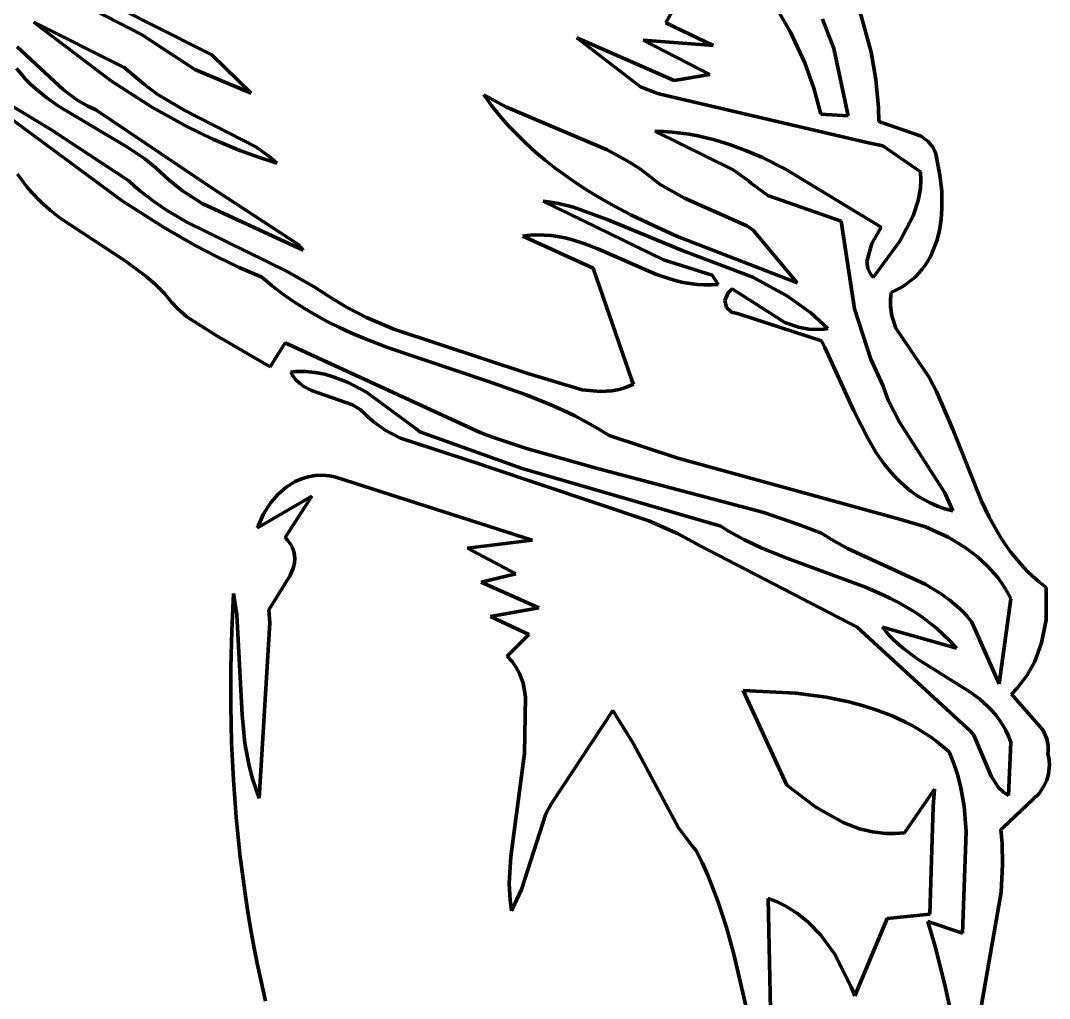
# Model space of a CAD drawing. Header units: millimetres. Extents: x 0 to 7.9, y 0 to 11.
# Drawn here: x 4.8 to 5.993, y 7.564 to 8.698 of the extents above; entities that cross this region are included whole.
import ezdxf

# ---------------------------------------------------------------- set-up
doc = ezdxf.new("R2010")
doc.units = ezdxf.units.MM
doc.layers.add('color#020202ff', color=7, linetype='CONTINUOUS', lineweight=100)
doc.layers.add('color#fefefeff', color=7, linetype='CONTINUOUS', lineweight=100)

msp = doc.modelspace()

# ---------------------------------------------------------------- linework, layer by layer
at = {"layer": 'color#020202ff'}
for p, q in [((4.9402, 8.6816), (4.8592, 8.7238)), ((5.5483, 8.695), (5.5641, 8.7239)), ((4.9128, 8.7127), (5.0111, 8.6635)), ((5.6731, 8.7181), (5.6929, 8.6843)), ((5.743, 8.6653), (5.7301, 8.6994)), ((5.7737, 8.7076), (5.7863, 8.6609)), ((4.8156, 8.696), (4.9201, 8.6431)), ((4.8243, 8.6889), (4.8156, 8.696)), ((4.9055, 8.6274), (4.8243, 8.6889)), ((5.6031, 8.6687), (5.5483, 8.695)), ((5.0022, 8.6411), (4.9402, 8.6816)), ((5.5188, 8.6208), (5.4451, 8.6776)), ((5.4451, 8.6776), (5.558, 8.6283)), ((5.5992, 8.6353), (5.5218, 8.6751)), ((5.5218, 8.6751), (5.6031, 8.6687)), ((5.6929, 8.6843), (5.7093, 8.6488)), ((4.7962, 8.6671), (4.85, 8.6175)), ((5.0111, 8.6635), (5.0219, 8.658)), ((5.7598, 8.5874), (5.743, 8.6653)), ((5.7863, 8.6609), (5.7919, 8.6292)), ((5.0219, 8.658), (5.0673, 8.6134)), ((5.7093, 8.6488), (5.7199, 8.6194)), ((4.8006, 8.6358), (4.7954, 8.6422)), ((4.9201, 8.6431), (4.9438, 8.6235)), ((5.0673, 8.6134), (5.0022, 8.6411)), ((4.806, 8.6298), (4.8006, 8.6358)), ((4.8118, 8.624), (4.806, 8.6298)), ((4.9532, 8.5968), (4.9055, 8.6274)), ((5.558, 8.6283), (5.5992, 8.6353)), ((5.7919, 8.6292), (5.7948, 8.5969)), ((4.9178, 8.4886), (4.7347, 8.6239)), ((4.7578, 8.6182), (4.8352, 8.5713)), ((4.8178, 8.6185), (4.8118, 8.624)), ((4.8305, 8.6081), (4.8178, 8.6185)), ((4.85, 8.6175), (4.8654, 8.6057)), ((4.9438, 8.6235), (4.9586, 8.6122)), ((5.5378, 8.6135), (5.5188, 8.6208)), ((5.5418, 8.6125), (5.5378, 8.6135)), ((5.7199, 8.6194), (5.728, 8.5892)), ((4.844, 8.5986), (4.8305, 8.6081)), ((4.8654, 8.6057), (4.878, 8.5983)), ((4.9586, 8.6122), (4.9904, 8.5934)), ((5.3373, 8.6114), (5.3635, 8.5971)), ((5.3463, 8.5992), (5.3373, 8.6114)), ((5.7797, 8.5566), (5.5418, 8.6125)), ((4.9235, 8.5512), (4.844, 8.5986)), ((4.878, 8.5983), (4.8872, 8.5943)), ((4.8872, 8.5943), (5.0199, 8.505)), ((4.9927, 8.5748), (4.9532, 8.5968)), ((4.9904, 8.5934), (5.0728, 8.5511)), ((5.3557, 8.5874), (5.3463, 8.5992)), ((5.3635, 8.5971), (5.4802, 8.5476)), ((5.728, 8.5892), (5.7598, 8.5874)), ((5.7948, 8.5969), (5.7952, 8.5807)), ((5.3656, 8.5762), (5.3557, 8.5874)), ((5.7952, 8.5807), (5.8443, 8.5636)), ((4.8352, 8.5713), (4.9256, 8.5117)), ((5.0232, 8.56), (4.9927, 8.5748)), ((5.3758, 8.5654), (5.3656, 8.5762)), ((5.3864, 8.5551), (5.3758, 8.5654)), ((5.6263, 8.5247), (5.5354, 8.5693)), ((5.5354, 8.5693), (5.5456, 8.569)), ((5.5456, 8.569), (5.5556, 8.5684)), ((5.5556, 8.5684), (5.5656, 8.5673)), ((5.5656, 8.5673), (5.5755, 8.5659)), ((5.5755, 8.5659), (5.5852, 8.5641)), ((5.0545, 8.547), (5.0232, 8.56)), ((5.3973, 8.5452), (5.3864, 8.5551)), ((5.5852, 8.5641), (5.5949, 8.5619)), ((5.5949, 8.5619), (5.6045, 8.5594)), ((5.6045, 8.5594), (5.6234, 8.5536)), ((5.6234, 8.5536), (5.6419, 8.5467)), ((5.7998, 8.5525), (5.7797, 8.5566)), ((5.8443, 8.5636), (5.8526, 8.5573)), ((5.8526, 8.5573), (5.8576, 8.5511)), ((4.9441, 8.5372), (4.9235, 8.5512)), ((5.0758, 8.5393), (5.0545, 8.547)), ((5.0728, 8.5511), (5.0879, 8.5404)), ((5.4085, 8.5357), (5.3973, 8.5452)), ((5.4802, 8.5476), (5.5063, 8.5334)), ((5.6419, 8.5467), (5.6602, 8.5388)), ((5.8437, 8.5223), (5.7998, 8.5525)), ((5.8576, 8.5511), (5.8602, 8.5461)), ((5.8602, 8.5461), (5.8612, 8.5433)), ((5.8612, 8.5433), (5.8661, 8.5186)), ((4.957, 8.527), (4.9441, 8.5372)), ((5.0974, 8.5325), (5.0758, 8.5393)), ((5.0879, 8.5404), (5.0974, 8.5325)), ((5.4201, 8.5266), (5.4085, 8.5357)), ((5.5063, 8.5334), (5.5188, 8.5252)), ((5.6602, 8.5388), (5.687, 8.5255)), ((4.7964, 8.5194), (4.8032, 8.5105)), ((4.9719, 8.5129), (4.957, 8.527)), ((5.4319, 8.5179), (5.4201, 8.5266)), ((5.444, 8.5096), (5.4319, 8.5179)), ((5.5188, 8.5252), (5.5308, 8.5161)), ((5.6442, 8.5118), (5.6263, 8.5247)), ((5.687, 8.5255), (5.7981, 8.4582)), ((5.844, 8.5125), (5.8437, 8.5223)), ((5.8661, 8.5186), (5.8681, 8.4993)), ((4.8032, 8.5105), (4.8078, 8.5044)), ((4.9256, 8.5117), (4.9325, 8.5054)), ((4.9879, 8.5003), (4.9719, 8.5129)), ((5.4563, 8.5015), (5.444, 8.5096)), ((5.5308, 8.5161), (5.5418, 8.5075)), ((5.5418, 8.5075), (5.57, 8.4918)), ((5.6475, 8.5088), (5.6442, 8.5118)), ((5.6665, 8.4947), (5.6475, 8.5088)), ((5.8434, 8.5029), (5.844, 8.5125)), ((4.8078, 8.5044), (4.8127, 8.4986)), ((4.8127, 8.4986), (4.8231, 8.4877)), ((4.9325, 8.5054), (4.9396, 8.4994)), ((4.9396, 8.4994), (4.9542, 8.4882)), ((5.0105, 8.4855), (4.9879, 8.5003)), ((5.0199, 8.505), (5.1216, 8.4382)), ((5.4689, 8.4938), (5.4563, 8.5015)), ((5.4817, 8.4864), (5.4689, 8.4938)), ((5.7515, 8.4649), (5.6665, 8.4947)), ((5.8409, 8.489), (5.8434, 8.5029)), ((5.8681, 8.4993), (5.8683, 8.4798)), ((4.8231, 8.4877), (4.8343, 8.4778)), ((4.9657, 8.4581), (4.9178, 8.4886)), ((4.9542, 8.4882), (4.9693, 8.478)), ((5.1278, 8.4316), (5.0105, 8.4855)), ((5.5456, 8.4203), (5.4062, 8.4881)), ((5.4062, 8.4881), (5.4122, 8.4875)), ((5.4122, 8.4875), (5.424, 8.4856)), ((5.424, 8.4856), (5.4413, 8.4814)), ((5.4947, 8.4793), (5.4817, 8.4864)), ((5.57, 8.4918), (5.642, 8.4597)), ((5.8351, 8.4712), (5.8409, 8.489)), ((4.8343, 8.4778), (4.846, 8.4685)), ((4.9693, 8.478), (4.9929, 8.464)), ((5.4413, 8.4814), (5.4802, 8.4669)), ((5.5078, 8.4725), (5.4947, 8.4793)), ((5.5346, 8.4595), (5.5078, 8.4725)), ((5.8197, 8.442), (5.8351, 8.4712)), ((5.8683, 8.4798), (5.8674, 8.4669)), ((4.846, 8.4685), (4.9215, 8.4192)), ((5.0026, 8.4369), (4.9657, 8.4581)), ((4.9929, 8.464), (5.1086, 8.4072)), ((5.4802, 8.4669), (5.5684, 8.4305)), ((5.5619, 8.4473), (5.5346, 8.4595)), ((5.642, 8.4597), (5.6497, 8.4546)), ((5.767, 8.3634), (5.7515, 8.4649)), ((5.7981, 8.4582), (5.7873, 8.439)), ((5.8674, 8.4669), (5.8654, 8.4543)), ((5.3825, 8.4478), (5.3908, 8.4488)), ((5.4641, 8.4107), (5.3825, 8.4478)), ((5.3908, 8.4488), (5.3991, 8.4492)), ((5.3991, 8.4492), (5.4072, 8.449)), ((5.4072, 8.449), (5.4153, 8.4483)), ((5.4153, 8.4483), (5.4232, 8.4472)), ((5.4232, 8.4472), (5.4311, 8.4457)), ((5.7005, 8.3937), (5.5619, 8.4473)), ((5.6497, 8.4546), (5.7005, 8.3937)), ((5.8654, 8.4543), (5.8623, 8.4422)), ((5.0279, 8.4238), (5.0026, 8.4369)), ((5.1216, 8.4382), (5.1278, 8.4316)), ((5.4311, 8.4457), (5.4389, 8.4437)), ((5.4389, 8.4437), (5.4543, 8.4389)), ((5.4543, 8.4389), (5.4695, 8.433)), ((5.7873, 8.439), (5.7814, 8.4184)), ((5.7885, 8.3999), (5.8197, 8.442)), ((5.8603, 8.4363), (5.858, 8.4305)), ((5.8623, 8.4422), (5.8603, 8.4363)), ((5.0536, 8.4115), (5.0279, 8.4238)), ((5.4695, 8.433), (5.5374, 8.4034)), ((5.5684, 8.4305), (5.6491, 8.4003)), ((5.8554, 8.4249), (5.8525, 8.4196)), ((5.858, 8.4305), (5.8554, 8.4249)), ((4.9215, 8.4192), (4.9455, 8.4014)), ((5.0799, 8.4002), (5.0536, 8.4115)), ((5.5089, 8.2805), (5.4641, 8.4107)), ((5.602, 8.4023), (5.5456, 8.4203)), ((5.7814, 8.4184), (5.7826, 8.4101)), ((5.7826, 8.4101), (5.7855, 8.4039)), ((5.8492, 8.4144), (5.8456, 8.4094)), ((5.8525, 8.4196), (5.8492, 8.4144)), ((4.9455, 8.4014), (4.9567, 8.3915)), ((5.0917, 8.3901), (5.0799, 8.4002)), ((5.1086, 8.4072), (5.1406, 8.3891)), ((5.5374, 8.4034), (5.5528, 8.3981)), ((5.5528, 8.3981), (5.5606, 8.3959)), ((5.6091, 8.3916), (5.602, 8.4023)), ((5.6491, 8.4003), (5.6895, 8.3781)), ((5.7855, 8.4039), (5.7885, 8.3999)), ((5.8372, 8.4003), (5.8325, 8.3961)), ((5.8416, 8.4047), (5.8372, 8.4003)), ((5.8456, 8.4094), (5.8416, 8.4047)), ((4.9567, 8.3915), (4.9672, 8.3807)), ((5.1039, 8.3807), (5.0917, 8.3901)), ((5.1406, 8.3891), (5.156, 8.3789)), ((5.5606, 8.3959), (5.5684, 8.3941)), ((5.5684, 8.3941), (5.5764, 8.3927)), ((5.5764, 8.3927), (5.5844, 8.3916)), ((5.5844, 8.3916), (5.5925, 8.3911)), ((5.5925, 8.3911), (5.6007, 8.3911)), ((5.6007, 8.3911), (5.6091, 8.3916)), ((5.6252, 8.3865), (5.6204, 8.3819)), ((5.6862, 8.3477), (5.6252, 8.3865)), ((5.8218, 8.3886), (5.8158, 8.3854)), ((5.8273, 8.3922), (5.8218, 8.3886)), ((5.8325, 8.3961), (5.8273, 8.3922)), ((4.9672, 8.3807), (4.9721, 8.375)), ((4.9721, 8.375), (4.9752, 8.371)), ((5.1164, 8.372), (5.1039, 8.3807)), ((5.156, 8.3789), (5.1632, 8.3741)), ((5.6204, 8.3819), (5.6166, 8.3731)), ((5.6895, 8.3781), (5.7162, 8.3587)), ((5.8094, 8.3824), (5.8086, 8.3743)), ((5.8086, 8.3743), (5.8087, 8.3664)), ((5.8158, 8.3854), (5.8094, 8.3824)), ((4.9752, 8.371), (4.9819, 8.3637)), ((4.9819, 8.3637), (4.9928, 8.354)), ((5.1292, 8.3637), (5.1164, 8.372)), ((5.1424, 8.356), (5.1292, 8.3637)), ((5.1632, 8.3741), (5.1781, 8.3652)), ((5.1781, 8.3652), (5.2011, 8.3533)), ((5.6166, 8.3731), (5.6185, 8.3649)), ((5.6185, 8.3649), (5.6245, 8.3597)), ((5.7859, 8.3049), (5.767, 8.3634)), ((5.8087, 8.3664), (5.8103, 8.3552)), ((4.9928, 8.354), (5.0258, 8.3332)), ((5.1557, 8.3488), (5.1424, 8.356)), ((5.2011, 8.3533), (5.2327, 8.3399)), ((5.6245, 8.3597), (5.6327, 8.3575)), ((5.6327, 8.3575), (5.7288, 8.3263)), ((5.7162, 8.3587), (5.736, 8.3407)), ((5.8103, 8.3552), (5.8149, 8.3411)), ((5.1693, 8.342), (5.1557, 8.3488)), ((5.1831, 8.3357), (5.1693, 8.342)), ((5.2327, 8.3399), (5.3881, 8.2883)), ((5.7019, 8.3422), (5.6862, 8.3477)), ((5.7142, 8.3399), (5.7019, 8.3422)), ((5.7227, 8.3395), (5.7142, 8.3399)), ((5.7315, 8.34), (5.7227, 8.3395)), ((5.736, 8.3407), (5.7315, 8.34)), ((5.8149, 8.3411), (5.8533, 8.2845)), ((5.0258, 8.3332), (5.0896, 8.2962)), ((5.1971, 8.3296), (5.1831, 8.3357)), ((5.2256, 8.3184), (5.1971, 8.3296)), ((5.0896, 8.2962), (5.1067, 8.324)), ((5.1067, 8.324), (5.3329, 8.2198)), ((5.3427, 8.2791), (5.2256, 8.3184)), ((5.7288, 8.3263), (5.7328, 8.3187)), ((5.7328, 8.3187), (5.7664, 8.245)), ((5.8002, 8.2736), (5.7859, 8.3049)), ((5.1248, 8.2909), (5.1191, 8.2906)), ((5.1304, 8.2908), (5.1248, 8.2909)), ((5.1417, 8.2897), (5.1304, 8.2908)), ((5.1191, 8.2906), (5.1134, 8.29)), ((5.1134, 8.29), (5.115, 8.287)), ((5.115, 8.287), (5.1168, 8.2841)), ((5.1168, 8.2841), (5.1188, 8.2815)), ((5.1188, 8.2815), (5.1234, 8.277)), ((5.1528, 8.2875), (5.1417, 8.2897)), ((5.1638, 8.2843), (5.1528, 8.2875)), ((5.1801, 8.2778), (5.1638, 8.2843)), ((5.3863, 8.2636), (5.3427, 8.2791)), ((5.3881, 8.2883), (5.4513, 8.2696)), ((5.5109, 8.276), (5.5089, 8.2805)), ((5.8533, 8.2845), (5.8621, 8.2674)), ((5.1234, 8.277), (5.1286, 8.2732)), ((5.1286, 8.2732), (5.1376, 8.2686)), ((5.1376, 8.2686), (5.185, 8.2519)), ((5.2011, 8.2666), (5.1801, 8.2778)), ((5.4513, 8.2696), (5.4727, 8.2675)), ((5.4727, 8.2675), (5.4855, 8.2682)), ((5.4855, 8.2682), (5.494, 8.2698)), ((5.494, 8.2698), (5.5025, 8.2724)), ((5.5025, 8.2724), (5.5109, 8.276)), ((5.8061, 8.2573), (5.8002, 8.2736)), ((5.8621, 8.2674), (5.8813, 8.2225)), ((5.2587, 8.2244), (5.2011, 8.2666)), ((5.4006, 8.258), (5.3863, 8.2636)), ((5.4148, 8.2521), (5.4006, 8.258)), ((5.8191, 8.2318), (5.8061, 8.2573)), ((5.185, 8.2519), (5.1938, 8.2465)), ((5.1938, 8.2465), (5.199, 8.242)), ((5.4288, 8.2458), (5.4148, 8.2521)), ((5.4426, 8.2392), (5.4288, 8.2458)), ((5.7664, 8.245), (5.7827, 8.2126)), ((5.199, 8.242), (5.2027, 8.2383)), ((5.2027, 8.2383), (5.2105, 8.2314)), ((5.2105, 8.2314), (5.223, 8.2227)), ((5.4562, 8.2321), (5.4426, 8.2392)), ((5.4696, 8.2246), (5.4562, 8.2321)), ((5.8717, 8.1499), (5.8191, 8.2318)), ((5.223, 8.2227), (5.2408, 8.2134)), ((5.2631, 8.2209), (5.2587, 8.2244)), ((5.3817, 8.1781), (5.2631, 8.2209)), ((5.3329, 8.2198), (5.3462, 8.2149)), ((5.4827, 8.2166), (5.4696, 8.2246)), ((5.8813, 8.2225), (5.9143, 8.1403)), ((5.2408, 8.2134), (5.333, 8.1833)), ((5.3462, 8.2149), (5.3867, 8.2014)), ((5.5622, 8.1901), (5.4827, 8.2166)), ((5.7827, 8.2126), (5.7919, 8.1973)), ((5.3867, 8.2014), (5.4689, 8.1783)), ((5.7919, 8.1973), (5.7968, 8.19)), ((5.8164, 8.1203), (5.5622, 8.1901)), ((5.7968, 8.19), (5.8019, 8.1829)), ((5.333, 8.1833), (5.3418, 8.1801)), ((5.3418, 8.1801), (5.5284, 8.1177)), ((5.612, 8.1114), (5.3817, 8.1781)), ((5.4689, 8.1783), (5.6617, 8.1271)), ((5.8019, 8.1829), (5.8074, 8.1761)), ((5.8074, 8.1761), (5.8131, 8.1696)), ((5.1184, 8.163), (5.108, 8.1564)), ((5.1258, 8.1663), (5.1184, 8.163)), ((5.1335, 8.1687), (5.1258, 8.1663)), ((5.1415, 8.1701), (5.1335, 8.1687)), ((5.1497, 8.1705), (5.1415, 8.1701)), ((5.1582, 8.1697), (5.1497, 8.1705)), ((5.1625, 8.1688), (5.1582, 8.1697)), ((5.1668, 8.1676), (5.1625, 8.1688)), ((5.3931, 8.0951), (5.1668, 8.1676)), ((5.8131, 8.1696), (5.8191, 8.1634)), ((5.8191, 8.1634), (5.8254, 8.1576)), ((5.0986, 8.1483), (5.0904, 8.1389)), ((5.108, 8.1564), (5.0986, 8.1483)), ((5.8254, 8.1576), (5.8322, 8.1521)), ((5.8322, 8.1521), (5.8393, 8.1471)), ((5.8812, 8.129), (5.8717, 8.1499)), ((5.0747, 8.1095), (5.1377, 8.1461)), ((5.0904, 8.1389), (5.0813, 8.1247)), ((5.1377, 8.1461), (5.1068, 8.0982)), ((5.8393, 8.1471), (5.8468, 8.1425)), ((5.8468, 8.1425), (5.8547, 8.1383)), ((5.8547, 8.1383), (5.8631, 8.1347)), ((5.9143, 8.1403), (5.9228, 8.1227)), ((5.0813, 8.1247), (5.0747, 8.1095)), ((5.6617, 8.1271), (5.7021, 8.1134)), ((5.8631, 8.1347), (5.8719, 8.1316)), ((5.8719, 8.1316), (5.8812, 8.129)), ((5.5284, 8.1177), (5.5625, 8.1023)), ((5.7021, 8.1134), (5.7287, 8.1033)), ((5.8493, 8.1105), (5.8164, 8.1203)), ((5.9228, 8.1227), (5.9321, 8.1058)), ((5.5625, 8.1023), (5.5874, 8.089)), ((5.621, 8.1057), (5.612, 8.1114)), ((5.6302, 8.1004), (5.621, 8.1057)), ((5.6396, 8.0954), (5.6302, 8.1004)), ((5.7287, 8.1033), (5.7405, 8.0957)), ((5.8757, 8.0986), (5.8493, 8.1105)), ((5.9321, 8.1058), (5.9371, 8.0976)), ((5.1068, 8.0982), (5.1095, 8.0952)), ((5.1095, 8.0952), (5.1119, 8.0922)), ((5.1119, 8.0922), (5.1138, 8.0892)), ((5.1138, 8.0892), (5.1154, 8.0862)), ((5.3184, 8.0858), (5.3931, 8.0951)), ((5.5874, 8.089), (5.7702, 7.9944)), ((5.6588, 8.0863), (5.6396, 8.0954)), ((5.7405, 8.0957), (5.759, 8.0855)), ((5.8955, 8.0867), (5.8757, 8.0986)), ((5.9371, 8.0976), (5.9424, 8.0895)), ((5.9424, 8.0895), (5.948, 8.0817)), ((5.1154, 8.0862), (5.1166, 8.0832)), ((5.1166, 8.0832), (5.1174, 8.0802)), ((5.1174, 8.0802), (5.1181, 8.0743)), ((5.3745, 8.056), (5.3184, 8.0858)), ((5.6886, 8.0741), (5.6588, 8.0863)), ((5.759, 8.0855), (5.8489, 8.0441)), ((5.9092, 8.0763), (5.8955, 8.0867)), ((5.9218, 8.0646), (5.9092, 8.0763)), ((5.948, 8.0817), (5.9539, 8.0741)), ((5.1176, 8.0685), (5.1162, 8.0627)), ((5.1181, 8.0743), (5.1176, 8.0685)), ((5.7796, 8.0407), (5.6886, 8.0741)), ((5.9331, 8.0517), (5.9218, 8.0646)), ((5.9539, 8.0741), (5.9602, 8.0668)), ((5.9602, 8.0668), (5.9669, 8.0597)), ((5.1126, 8.054), (5.0881, 8.0142)), ((5.1162, 8.0627), (5.1126, 8.054)), ((5.334, 8.0465), (5.3745, 8.056)), ((5.9669, 8.0597), (5.9739, 8.0529)), ((5.9739, 8.0529), (5.9814, 8.0465)), ((5.401, 8.0165), (5.334, 8.0465)), ((5.7992, 8.0322), (5.7796, 8.0407)), ((5.8489, 8.0441), (5.8668, 8.0333)), ((5.9397, 8.0423), (5.9331, 8.0517)), ((5.9456, 8.0324), (5.9397, 8.0423)), ((5.9814, 8.0465), (5.9893, 8.0403)), ((5.9893, 8.0403), (5.9891, 8.0029)), ((5.047, 8.0332), (5.045, 7.9901)), ((5.0508, 8.0087), (5.047, 8.0332)), ((5.8087, 8.0276), (5.7992, 8.0322)), ((5.8668, 8.0333), (5.8781, 8.0251)), ((5.9482, 8.0272), (5.9456, 8.0324)), ((5.3451, 8.0064), (5.401, 8.0165)), ((5.8181, 8.0227), (5.8087, 8.0276)), ((5.8274, 8.0175), (5.8181, 8.0227)), ((5.8364, 8.012), (5.8274, 8.0175)), ((5.8781, 8.0251), (5.8887, 8.016)), ((5.9348, 7.9285), (5.9482, 8.0272)), ((5.0571, 7.8927), (5.0508, 8.0087)), ((5.0881, 8.0142), (5.0892, 7.9991)), ((5.3895, 7.9856), (5.3451, 8.0064)), ((5.8452, 8.0061), (5.8364, 8.012)), ((5.8537, 7.9998), (5.8452, 8.0061)), ((5.8887, 8.016), (5.8938, 8.0111)), ((5.8938, 8.0111), (5.8986, 8.0058)), ((5.8986, 8.0058), (5.9032, 8.0002)), ((5.0892, 7.9991), (5.0769, 7.7958)), ((5.7702, 7.9944), (5.9016, 7.8737)), ((5.8039, 7.9888), (5.7995, 7.9944)), ((5.7995, 7.9944), (5.8851, 7.9698)), ((5.862, 7.993), (5.8537, 7.9998)), ((5.87, 7.9858), (5.862, 7.993)), ((5.9032, 8.0002), (5.9348, 7.9285)), ((5.9891, 8.0029), (5.9839, 7.9759)), ((5.045, 7.9901), (5.0439, 7.9469)), ((5.3641, 7.9606), (5.3895, 7.9856)), ((5.8085, 7.9835), (5.8039, 7.9888)), ((5.8134, 7.9785), (5.8085, 7.9835)), ((5.8778, 7.978), (5.87, 7.9858)), ((5.8239, 7.9693), (5.8134, 7.9785)), ((5.841, 7.9569), (5.8239, 7.9693)), ((5.8851, 7.9698), (5.8778, 7.978)), ((5.9839, 7.9759), (5.976, 7.9545)), ((5.37, 7.9542), (5.3641, 7.9606)), ((5.9009, 7.9194), (5.841, 7.9569)), ((5.0439, 7.9469), (5.0438, 7.9037)), ((5.3748, 7.9475), (5.37, 7.9542)), ((5.3786, 7.9404), (5.3748, 7.9475)), ((5.976, 7.9545), (5.9671, 7.9385)), ((5.3827, 7.9292), (5.3786, 7.9404)), ((5.9671, 7.9385), (5.9558, 7.9236)), ((5.3856, 7.9134), (5.3827, 7.9292)), ((5.9558, 7.9236), (5.9492, 7.9166)), ((5.3843, 7.8476), (5.3856, 7.9134)), ((5.6991, 7.9177), (5.638, 7.9208)), ((5.638, 7.9208), (5.6886, 7.811)), ((5.7343, 7.9129), (5.6991, 7.9177)), ((5.7604, 7.9076), (5.7343, 7.9129)), ((5.9119, 7.911), (5.9009, 7.9194)), ((5.9171, 7.9066), (5.9119, 7.911)), ((5.9492, 7.9166), (5.9854, 7.8751)), ((5.0438, 7.9037), (5.0448, 7.8604)), ((5.4869, 7.8977), (5.4157, 7.7898)), ((5.5108, 7.8589), (5.4869, 7.8977)), ((5.7774, 7.9031), (5.7604, 7.9076)), ((5.7942, 7.8977), (5.7774, 7.9031)), ((5.8105, 7.8914), (5.7942, 7.8977)), ((5.922, 7.9019), (5.9171, 7.9066)), ((5.9267, 7.897), (5.922, 7.9019)), ((5.0603, 7.8598), (5.0571, 7.8927)), ((5.8263, 7.884), (5.8105, 7.8914)), ((5.9312, 7.8918), (5.9267, 7.897)), ((5.9353, 7.8863), (5.9312, 7.8918)), ((5.939, 7.8805), (5.9353, 7.8863)), ((5.834, 7.88), (5.8263, 7.884)), ((5.8415, 7.8757), (5.834, 7.88)), ((5.8489, 7.871), (5.8415, 7.8757)), ((5.9016, 7.8737), (5.9053, 7.8688)), ((5.9425, 7.8744), (5.939, 7.8805)), ((5.9455, 7.8679), (5.9425, 7.8744)), ((5.9854, 7.8751), (5.9899, 7.8649)), ((5.8561, 7.8661), (5.8489, 7.871)), ((5.8631, 7.861), (5.8561, 7.8661)), ((5.9053, 7.8688), (5.9256, 7.8213)), ((5.9481, 7.8609), (5.9455, 7.8679)), ((5.9899, 7.8649), (5.9915, 7.8565)), ((5.0448, 7.8604), (5.0469, 7.8171)), ((5.0646, 7.8355), (5.0603, 7.8598)), ((5.5631, 7.7616), (5.5108, 7.8589)), ((5.8699, 7.8554), (5.8631, 7.861)), ((5.8766, 7.8496), (5.8699, 7.8554)), ((5.8821, 7.836), (5.8766, 7.8496)), ((5.9455, 7.7989), (5.9481, 7.8609)), ((5.9916, 7.8505), (5.9913, 7.8473)), ((5.9915, 7.8565), (5.9916, 7.8505)), ((5.3684, 7.7283), (5.3843, 7.8476)), ((5.9913, 7.8473), (5.9922, 7.8431)), ((5.9922, 7.8431), (5.9928, 7.8389)), ((5.9928, 7.8389), (5.993, 7.835)), ((5.0687, 7.8195), (5.0646, 7.8355)), ((5.8867, 7.8221), (5.8821, 7.836)), ((5.9929, 7.8311), (5.9919, 7.8238)), ((5.993, 7.835), (5.9929, 7.8311)), ((5.0469, 7.8171), (5.0501, 7.7739)), ((5.0739, 7.8037), (5.0687, 7.8195)), ((5.8902, 7.808), (5.8867, 7.8221)), ((5.9256, 7.8213), (5.9337, 7.8088)), ((5.9899, 7.8169), (5.9869, 7.8104)), ((5.9919, 7.8238), (5.9899, 7.8169)), ((5.0769, 7.7958), (5.0739, 7.8037)), ((5.6886, 7.811), (5.7221, 7.7855)), ((5.8251, 7.7555), (5.8599, 7.8064)), ((5.8599, 7.8064), (5.8584, 7.7864)), ((5.894, 7.7865), (5.8902, 7.808)), ((5.9337, 7.8088), (5.9402, 7.8025)), ((5.9402, 7.8025), (5.9455, 7.7989)), ((5.9869, 7.8104), (5.981, 7.8012)), ((5.4157, 7.7898), (5.4091, 7.7776)), ((5.981, 7.8012), (5.9394, 7.762)), ((5.7221, 7.7855), (5.7538, 7.7677)), ((5.8584, 7.7864), (5.8543, 7.6612)), ((5.8965, 7.7573), (5.894, 7.7865)), ((5.0501, 7.7739), (5.0544, 7.7309)), ((5.4091, 7.7776), (5.381, 7.6901)), ((5.7538, 7.7677), (5.773, 7.7605)), ((5.5787, 7.7407), (5.5631, 7.7616)), ((5.773, 7.7605), (5.788, 7.7569)), ((5.788, 7.7569), (5.8035, 7.755)), ((5.8035, 7.755), (5.8142, 7.7548)), ((5.8142, 7.7548), (5.8251, 7.7555)), ((5.8924, 7.6394), (5.8965, 7.7573)), ((5.9394, 7.762), (5.9367, 7.7595)), ((5.9367, 7.7595), (5.9382, 7.7432)), ((5.9382, 7.7432), (5.9387, 7.719)), ((5.0544, 7.7309), (5.06, 7.6879)), ((5.583, 7.7357), (5.5787, 7.7407)), ((5.5902, 7.7213), (5.583, 7.7357)), ((5.3668, 7.6968), (5.3684, 7.7283)), ((5.5968, 7.7066), (5.5902, 7.7213)), ((5.9387, 7.719), (5.937, 7.6869)), ((5.6029, 7.6917), (5.5968, 7.7066)), ((5.3678, 7.6778), (5.3668, 7.6968)), ((5.06, 7.6879), (5.0632, 7.6665)), ((5.381, 7.6901), (5.3694, 7.6651)), ((5.6085, 7.6766), (5.6029, 7.6917)), ((5.937, 7.6869), (5.9094, 7.5289)), ((5.3694, 7.6651), (5.3678, 7.6778)), ((5.6137, 7.6614), (5.6085, 7.6766)), ((5.6775, 7.6755), (5.6671, 7.6797)), ((5.6671, 7.6797), (5.671, 7.4901)), ((5.6874, 7.6707), (5.6775, 7.6755)), ((5.701, 7.6621), (5.6874, 7.6707)), ((5.0632, 7.6665), (5.0667, 7.6452)), ((5.6185, 7.646), (5.6137, 7.6614)), ((5.7134, 7.6522), (5.701, 7.6621)), ((5.8543, 7.6612), (5.8047, 7.6563)), ((5.7281, 7.637), (5.7134, 7.6522)), ((5.8047, 7.6563), (5.7673, 7.5668)), ((5.8605, 7.6238), (5.8519, 7.653)), ((5.8519, 7.653), (5.8924, 7.6394)), ((5.0667, 7.6452), (5.0706, 7.6239)), ((5.6271, 7.6148), (5.6185, 7.646)), ((5.7437, 7.6155), (5.7281, 7.637)), ((5.0706, 7.6239), (5.0748, 7.6027)), ((5.8719, 7.5796), (5.8605, 7.6238)), ((5.6564, 7.4882), (5.6271, 7.6148)), ((5.7633, 7.577), (5.7437, 7.6155)), ((5.0748, 7.6027), (5.0793, 7.5816)), ((5.0793, 7.5816), (5.0841, 7.5605)), ((5.7673, 7.5668), (5.7633, 7.577)), ((5.8846, 7.5202), (5.8719, 7.5796))]:
    msp.add_line(p, q, dxfattribs=at)
at = {"layer": 'color#fefefeff'}
for p, q in [((4.8592, 8.7238), (4.9402, 8.6816)), ((5.5641, 8.7239), (5.5483, 8.695)), ((5.0111, 8.6635), (4.9128, 8.7127)), ((5.6929, 8.6843), (5.6731, 8.7181)), ((5.7301, 8.6994), (5.743, 8.6653)), ((5.7863, 8.6609), (5.7737, 8.7076)), ((4.8156, 8.696), (4.8243, 8.6889)), ((4.9201, 8.6431), (4.8156, 8.696)), ((4.8243, 8.6889), (4.9055, 8.6274)), ((5.5483, 8.695), (5.6031, 8.6687)), ((4.9402, 8.6816), (5.0022, 8.6411)), ((5.558, 8.6283), (5.4451, 8.6776)), ((5.4451, 8.6776), (5.5188, 8.6208)), ((5.6031, 8.6687), (5.5218, 8.6751)), ((5.5218, 8.6751), (5.5992, 8.6353)), ((5.7093, 8.6488), (5.6929, 8.6843)), ((4.85, 8.6175), (4.7962, 8.6671)), ((5.0219, 8.658), (5.0111, 8.6635)), ((5.743, 8.6653), (5.7598, 8.5874)), ((5.7919, 8.6292), (5.7863, 8.6609)), ((5.0673, 8.6134), (5.0219, 8.658)), ((5.7199, 8.6194), (5.7093, 8.6488)), ((4.7954, 8.6422), (4.8006, 8.6358)), ((4.9438, 8.6235), (4.9201, 8.6431)), ((5.0022, 8.6411), (5.0673, 8.6134)), ((4.8006, 8.6358), (4.806, 8.6298)), ((4.806, 8.6298), (4.8118, 8.624)), ((4.9055, 8.6274), (4.9532, 8.5968)), ((5.5992, 8.6353), (5.558, 8.6283)), ((5.7948, 8.5969), (5.7919, 8.6292)), ((4.7347, 8.6239), (4.9178, 8.4886)), ((4.8352, 8.5713), (4.7578, 8.6182)), ((4.8118, 8.624), (4.8178, 8.6185)), ((4.8178, 8.6185), (4.8305, 8.6081)), ((4.8654, 8.6057), (4.85, 8.6175)), ((4.9586, 8.6122), (4.9438, 8.6235)), ((5.5188, 8.6208), (5.5378, 8.6135)), ((5.5378, 8.6135), (5.5418, 8.6125)), ((5.728, 8.5892), (5.7199, 8.6194)), ((4.8305, 8.6081), (4.844, 8.5986)), ((4.878, 8.5983), (4.8654, 8.6057)), ((4.9904, 8.5934), (4.9586, 8.6122)), ((5.3373, 8.6114), (5.3463, 8.5992)), ((5.3635, 8.5971), (5.3373, 8.6114)), ((5.5418, 8.6125), (5.7797, 8.5566)), ((4.844, 8.5986), (4.9235, 8.5512)), ((4.8872, 8.5943), (4.878, 8.5983)), ((5.0199, 8.505), (4.8872, 8.5943)), ((4.9532, 8.5968), (4.9927, 8.5748)), ((5.0728, 8.5511), (4.9904, 8.5934)), ((5.3463, 8.5992), (5.3557, 8.5874)), ((5.4802, 8.5476), (5.3635, 8.5971)), ((5.7598, 8.5874), (5.728, 8.5892)), ((5.7952, 8.5807), (5.7948, 8.5969)), ((5.3557, 8.5874), (5.3656, 8.5762)), ((5.8443, 8.5636), (5.7952, 8.5807)), ((4.9256, 8.5117), (4.8352, 8.5713)), ((4.9927, 8.5748), (5.0232, 8.56)), ((5.3656, 8.5762), (5.3758, 8.5654)), ((5.3758, 8.5654), (5.3864, 8.5551)), ((5.5456, 8.569), (5.5354, 8.5693)), ((5.5354, 8.5693), (5.6263, 8.5247)), ((5.5556, 8.5684), (5.5456, 8.569)), ((5.5656, 8.5673), (5.5556, 8.5684)), ((5.5755, 8.5659), (5.5656, 8.5673)), ((5.5852, 8.5641), (5.5755, 8.5659)), ((5.0232, 8.56), (5.0545, 8.547)), ((5.3864, 8.5551), (5.3973, 8.5452)), ((5.5949, 8.5619), (5.5852, 8.5641)), ((5.6045, 8.5594), (5.5949, 8.5619)), ((5.6234, 8.5536), (5.6045, 8.5594)), ((5.6419, 8.5467), (5.6234, 8.5536)), ((5.7797, 8.5566), (5.7998, 8.5525)), ((5.8526, 8.5573), (5.8443, 8.5636)), ((5.8576, 8.5511), (5.8526, 8.5573)), ((4.9235, 8.5512), (4.9441, 8.5372)), ((5.0545, 8.547), (5.0758, 8.5393)), ((5.0879, 8.5404), (5.0728, 8.5511)), ((5.3973, 8.5452), (5.4085, 8.5357)), ((5.5063, 8.5334), (5.4802, 8.5476)), ((5.6602, 8.5388), (5.6419, 8.5467)), ((5.7998, 8.5525), (5.8437, 8.5223)), ((5.8602, 8.5461), (5.8576, 8.5511)), ((5.8612, 8.5433), (5.8602, 8.5461)), ((5.8661, 8.5186), (5.8612, 8.5433)), ((4.9441, 8.5372), (4.957, 8.527)), ((5.0758, 8.5393), (5.0974, 8.5325)), ((5.0974, 8.5325), (5.0879, 8.5404)), ((5.4085, 8.5357), (5.4201, 8.5266)), ((5.5188, 8.5252), (5.5063, 8.5334)), ((5.687, 8.5255), (5.6602, 8.5388)), ((4.8032, 8.5105), (4.7964, 8.5194)), ((4.957, 8.527), (4.9719, 8.5129)), ((5.4201, 8.5266), (5.4319, 8.5179)), ((5.4319, 8.5179), (5.444, 8.5096)), ((5.5308, 8.5161), (5.5188, 8.5252)), ((5.6263, 8.5247), (5.6442, 8.5118)), ((5.7981, 8.4582), (5.687, 8.5255)), ((5.8437, 8.5223), (5.844, 8.5125)), ((5.8681, 8.4993), (5.8661, 8.5186)), ((4.8078, 8.5044), (4.8032, 8.5105)), ((4.9325, 8.5054), (4.9256, 8.5117)), ((4.9719, 8.5129), (4.9879, 8.5003)), ((5.444, 8.5096), (5.4563, 8.5015)), ((5.5418, 8.5075), (5.5308, 8.5161)), ((5.57, 8.4918), (5.5418, 8.5075)), ((5.6442, 8.5118), (5.6475, 8.5088)), ((5.6475, 8.5088), (5.6665, 8.4947)), ((5.844, 8.5125), (5.8434, 8.5029)), ((4.8127, 8.4986), (4.8078, 8.5044)), ((4.8231, 8.4877), (4.8127, 8.4986)), ((4.9396, 8.4994), (4.9325, 8.5054)), ((4.9542, 8.4882), (4.9396, 8.4994)), ((4.9879, 8.5003), (5.0105, 8.4855)), ((5.1216, 8.4382), (5.0199, 8.505)), ((5.4563, 8.5015), (5.4689, 8.4938)), ((5.4689, 8.4938), (5.4817, 8.4864)), ((5.6665, 8.4947), (5.7515, 8.4649)), ((5.8434, 8.5029), (5.8409, 8.489)), ((5.8683, 8.4798), (5.8681, 8.4993)), ((4.8343, 8.4778), (4.8231, 8.4877)), ((4.9178, 8.4886), (4.9657, 8.4581)), ((4.9693, 8.478), (4.9542, 8.4882)), ((5.0105, 8.4855), (5.1278, 8.4316)), ((5.4122, 8.4875), (5.4062, 8.4881)), ((5.4062, 8.4881), (5.5456, 8.4203)), ((5.424, 8.4856), (5.4122, 8.4875)), ((5.4413, 8.4814), (5.424, 8.4856)), ((5.4817, 8.4864), (5.4947, 8.4793)), ((5.642, 8.4597), (5.57, 8.4918)), ((5.8409, 8.489), (5.8351, 8.4712)), ((4.846, 8.4685), (4.8343, 8.4778)), ((4.9929, 8.464), (4.9693, 8.478)), ((5.4802, 8.4669), (5.4413, 8.4814)), ((5.4947, 8.4793), (5.5078, 8.4725)), ((5.5078, 8.4725), (5.5346, 8.4595)), ((5.8351, 8.4712), (5.8197, 8.442)), ((5.8674, 8.4669), (5.8683, 8.4798)), ((4.9215, 8.4192), (4.846, 8.4685)), ((4.9657, 8.4581), (5.0026, 8.4369)), ((5.1086, 8.4072), (4.9929, 8.464)), ((5.5684, 8.4305), (5.4802, 8.4669)), ((5.5346, 8.4595), (5.5619, 8.4473)), ((5.6497, 8.4546), (5.642, 8.4597)), ((5.7515, 8.4649), (5.767, 8.3634)), ((5.7873, 8.439), (5.7981, 8.4582)), ((5.8654, 8.4543), (5.8674, 8.4669)), ((5.3908, 8.4488), (5.3825, 8.4478)), ((5.3825, 8.4478), (5.4641, 8.4107)), ((5.3991, 8.4492), (5.3908, 8.4488)), ((5.4072, 8.449), (5.3991, 8.4492)), ((5.4153, 8.4483), (5.4072, 8.449)), ((5.4232, 8.4472), (5.4153, 8.4483)), ((5.4311, 8.4457), (5.4232, 8.4472)), ((5.5619, 8.4473), (5.7005, 8.3937)), ((5.7005, 8.3937), (5.6497, 8.4546)), ((5.8623, 8.4422), (5.8654, 8.4543)), ((5.0026, 8.4369), (5.0279, 8.4238)), ((5.1278, 8.4316), (5.1216, 8.4382)), ((5.4389, 8.4437), (5.4311, 8.4457)), ((5.4543, 8.4389), (5.4389, 8.4437)), ((5.4695, 8.433), (5.4543, 8.4389)), ((5.7814, 8.4184), (5.7873, 8.439)), ((5.8197, 8.442), (5.7885, 8.3999)), ((5.858, 8.4305), (5.8603, 8.4363)), ((5.8603, 8.4363), (5.8623, 8.4422)), ((5.0279, 8.4238), (5.0536, 8.4115)), ((5.5374, 8.4034), (5.4695, 8.433)), ((5.6491, 8.4003), (5.5684, 8.4305)), ((5.8525, 8.4196), (5.8554, 8.4249)), ((5.8554, 8.4249), (5.858, 8.4305)), ((4.9455, 8.4014), (4.9215, 8.4192)), ((5.0536, 8.4115), (5.0799, 8.4002)), ((5.4641, 8.4107), (5.5089, 8.2805)), ((5.5456, 8.4203), (5.602, 8.4023)), ((5.7826, 8.4101), (5.7814, 8.4184)), ((5.7855, 8.4039), (5.7826, 8.4101)), ((5.8456, 8.4094), (5.8492, 8.4144)), ((5.8492, 8.4144), (5.8525, 8.4196)), ((4.9567, 8.3915), (4.9455, 8.4014)), ((5.0799, 8.4002), (5.0917, 8.3901)), ((5.1406, 8.3891), (5.1086, 8.4072)), ((5.5528, 8.3981), (5.5374, 8.4034)), ((5.5606, 8.3959), (5.5528, 8.3981)), ((5.602, 8.4023), (5.6091, 8.3916)), ((5.6895, 8.3781), (5.6491, 8.4003)), ((5.7885, 8.3999), (5.7855, 8.4039)), ((5.8325, 8.3961), (5.8372, 8.4003)), ((5.8372, 8.4003), (5.8416, 8.4047)), ((5.8416, 8.4047), (5.8456, 8.4094)), ((4.9672, 8.3807), (4.9567, 8.3915)), ((5.0917, 8.3901), (5.1039, 8.3807)), ((5.156, 8.3789), (5.1406, 8.3891)), ((5.5684, 8.3941), (5.5606, 8.3959)), ((5.5764, 8.3927), (5.5684, 8.3941)), ((5.5844, 8.3916), (5.5764, 8.3927)), ((5.5925, 8.3911), (5.5844, 8.3916)), ((5.6007, 8.3911), (5.5925, 8.3911)), ((5.6091, 8.3916), (5.6007, 8.3911)), ((5.6204, 8.3819), (5.6252, 8.3865)), ((5.6252, 8.3865), (5.6862, 8.3477)), ((5.8158, 8.3854), (5.8218, 8.3886)), ((5.8218, 8.3886), (5.8273, 8.3922)), ((5.8273, 8.3922), (5.8325, 8.3961)), ((4.9721, 8.375), (4.9672, 8.3807)), ((4.9752, 8.371), (4.9721, 8.375)), ((5.1039, 8.3807), (5.1164, 8.372)), ((5.1632, 8.3741), (5.156, 8.3789)), ((5.6166, 8.3731), (5.6204, 8.3819)), ((5.7162, 8.3587), (5.6895, 8.3781)), ((5.8086, 8.3743), (5.8094, 8.3824)), ((5.8087, 8.3664), (5.8086, 8.3743)), ((5.8094, 8.3824), (5.8158, 8.3854)), ((4.9819, 8.3637), (4.9752, 8.371)), ((4.9928, 8.354), (4.9819, 8.3637)), ((5.1164, 8.372), (5.1292, 8.3637)), ((5.1292, 8.3637), (5.1424, 8.356)), ((5.1781, 8.3652), (5.1632, 8.3741)), ((5.2011, 8.3533), (5.1781, 8.3652)), ((5.6185, 8.3649), (5.6166, 8.3731)), ((5.6245, 8.3597), (5.6185, 8.3649)), ((5.767, 8.3634), (5.7859, 8.3049)), ((5.8103, 8.3552), (5.8087, 8.3664)), ((5.0258, 8.3332), (4.9928, 8.354)), ((5.1424, 8.356), (5.1557, 8.3488)), ((5.2327, 8.3399), (5.2011, 8.3533)), ((5.6327, 8.3575), (5.6245, 8.3597)), ((5.7288, 8.3263), (5.6327, 8.3575)), ((5.736, 8.3407), (5.7162, 8.3587)), ((5.8149, 8.3411), (5.8103, 8.3552)), ((5.1557, 8.3488), (5.1693, 8.342)), ((5.1693, 8.342), (5.1831, 8.3357)), ((5.3881, 8.2883), (5.2327, 8.3399)), ((5.6862, 8.3477), (5.7019, 8.3422)), ((5.7019, 8.3422), (5.7142, 8.3399)), ((5.7142, 8.3399), (5.7227, 8.3395)), ((5.7227, 8.3395), (5.7315, 8.34)), ((5.7315, 8.34), (5.736, 8.3407)), ((5.8533, 8.2845), (5.8149, 8.3411)), ((5.0896, 8.2962), (5.0258, 8.3332)), ((5.1831, 8.3357), (5.1971, 8.3296)), ((5.1971, 8.3296), (5.2256, 8.3184)), ((5.1067, 8.324), (5.0896, 8.2962)), ((5.3329, 8.2198), (5.1067, 8.324)), ((5.2256, 8.3184), (5.3427, 8.2791)), ((5.7328, 8.3187), (5.7288, 8.3263)), ((5.7664, 8.245), (5.7328, 8.3187)), ((5.7859, 8.3049), (5.8002, 8.2736)), ((5.1191, 8.2906), (5.1248, 8.2909)), ((5.1248, 8.2909), (5.1304, 8.2908)), ((5.1304, 8.2908), (5.1417, 8.2897)), ((5.1134, 8.29), (5.1191, 8.2906)), ((5.115, 8.287), (5.1134, 8.29)), ((5.1168, 8.2841), (5.115, 8.287)), ((5.1188, 8.2815), (5.1168, 8.2841)), ((5.1234, 8.277), (5.1188, 8.2815)), ((5.1417, 8.2897), (5.1528, 8.2875)), ((5.1528, 8.2875), (5.1638, 8.2843)), ((5.1638, 8.2843), (5.1801, 8.2778)), ((5.3427, 8.2791), (5.3863, 8.2636)), ((5.4513, 8.2696), (5.3881, 8.2883)), ((5.5089, 8.2805), (5.5109, 8.276)), ((5.8621, 8.2674), (5.8533, 8.2845)), ((5.1286, 8.2732), (5.1234, 8.277)), ((5.1376, 8.2686), (5.1286, 8.2732)), ((5.185, 8.2519), (5.1376, 8.2686)), ((5.1801, 8.2778), (5.2011, 8.2666)), ((5.4727, 8.2675), (5.4513, 8.2696)), ((5.4855, 8.2682), (5.4727, 8.2675)), ((5.494, 8.2698), (5.4855, 8.2682)), ((5.5025, 8.2724), (5.494, 8.2698)), ((5.5109, 8.276), (5.5025, 8.2724)), ((5.8002, 8.2736), (5.8061, 8.2573)), ((5.8813, 8.2225), (5.8621, 8.2674)), ((5.2011, 8.2666), (5.2587, 8.2244)), ((5.3863, 8.2636), (5.4006, 8.258)), ((5.4006, 8.258), (5.4148, 8.2521)), ((5.8061, 8.2573), (5.8191, 8.2318)), ((5.1938, 8.2465), (5.185, 8.2519)), ((5.199, 8.242), (5.1938, 8.2465)), ((5.4148, 8.2521), (5.4288, 8.2458)), ((5.4288, 8.2458), (5.4426, 8.2392)), ((5.7827, 8.2126), (5.7664, 8.245)), ((5.2027, 8.2383), (5.199, 8.242)), ((5.2105, 8.2314), (5.2027, 8.2383)), ((5.223, 8.2227), (5.2105, 8.2314)), ((5.4426, 8.2392), (5.4562, 8.2321)), ((5.4562, 8.2321), (5.4696, 8.2246)), ((5.8191, 8.2318), (5.8717, 8.1499)), ((5.2408, 8.2134), (5.223, 8.2227)), ((5.2587, 8.2244), (5.2631, 8.2209)), ((5.2631, 8.2209), (5.3817, 8.1781)), ((5.3462, 8.2149), (5.3329, 8.2198)), ((5.4696, 8.2246), (5.4827, 8.2166)), ((5.9143, 8.1403), (5.8813, 8.2225)), ((5.333, 8.1833), (5.2408, 8.2134)), ((5.3867, 8.2014), (5.3462, 8.2149)), ((5.4827, 8.2166), (5.5622, 8.1901)), ((5.7919, 8.1973), (5.7827, 8.2126)), ((5.4689, 8.1783), (5.3867, 8.2014)), ((5.7968, 8.19), (5.7919, 8.1973)), ((5.5622, 8.1901), (5.8164, 8.1203)), ((5.8019, 8.1829), (5.7968, 8.19)), ((5.3418, 8.1801), (5.333, 8.1833)), ((5.5284, 8.1177), (5.3418, 8.1801)), ((5.3817, 8.1781), (5.612, 8.1114)), ((5.6617, 8.1271), (5.4689, 8.1783)), ((5.8074, 8.1761), (5.8019, 8.1829)), ((5.8131, 8.1696), (5.8074, 8.1761)), ((5.108, 8.1564), (5.1184, 8.163)), ((5.1184, 8.163), (5.1258, 8.1663)), ((5.1258, 8.1663), (5.1335, 8.1687)), ((5.1335, 8.1687), (5.1415, 8.1701)), ((5.1415, 8.1701), (5.1497, 8.1705)), ((5.1497, 8.1705), (5.1582, 8.1697)), ((5.1582, 8.1697), (5.1625, 8.1688)), ((5.1625, 8.1688), (5.1668, 8.1676)), ((5.1668, 8.1676), (5.3931, 8.0951)), ((5.8191, 8.1634), (5.8131, 8.1696)), ((5.8254, 8.1576), (5.8191, 8.1634)), ((5.0904, 8.1389), (5.0986, 8.1483)), ((5.0986, 8.1483), (5.108, 8.1564)), ((5.8322, 8.1521), (5.8254, 8.1576)), ((5.8393, 8.1471), (5.8322, 8.1521)), ((5.8717, 8.1499), (5.8812, 8.129)), ((5.1377, 8.1461), (5.0747, 8.1095)), ((5.0813, 8.1247), (5.0904, 8.1389)), ((5.1068, 8.0982), (5.1377, 8.1461)), ((5.8468, 8.1425), (5.8393, 8.1471)), ((5.8547, 8.1383), (5.8468, 8.1425)), ((5.8631, 8.1347), (5.8547, 8.1383)), ((5.9228, 8.1227), (5.9143, 8.1403)), ((5.0747, 8.1095), (5.0813, 8.1247)), ((5.7021, 8.1134), (5.6617, 8.1271)), ((5.8719, 8.1316), (5.8631, 8.1347)), ((5.8812, 8.129), (5.8719, 8.1316)), ((5.5625, 8.1023), (5.5284, 8.1177)), ((5.7287, 8.1033), (5.7021, 8.1134)), ((5.8164, 8.1203), (5.8493, 8.1105)), ((5.9321, 8.1058), (5.9228, 8.1227)), ((5.5874, 8.089), (5.5625, 8.1023)), ((5.612, 8.1114), (5.621, 8.1057)), ((5.621, 8.1057), (5.6302, 8.1004)), ((5.6302, 8.1004), (5.6396, 8.0954)), ((5.7405, 8.0957), (5.7287, 8.1033)), ((5.8493, 8.1105), (5.8757, 8.0986)), ((5.9371, 8.0976), (5.9321, 8.1058)), ((5.1095, 8.0952), (5.1068, 8.0982)), ((5.1119, 8.0922), (5.1095, 8.0952)), ((5.1138, 8.0892), (5.1119, 8.0922)), ((5.1154, 8.0862), (5.1138, 8.0892)), ((5.3931, 8.0951), (5.3184, 8.0858)), ((5.7702, 7.9944), (5.5874, 8.089)), ((5.6396, 8.0954), (5.6588, 8.0863)), ((5.759, 8.0855), (5.7405, 8.0957)), ((5.8757, 8.0986), (5.8955, 8.0867)), ((5.9424, 8.0895), (5.9371, 8.0976)), ((5.948, 8.0817), (5.9424, 8.0895)), ((5.1166, 8.0832), (5.1154, 8.0862)), ((5.1174, 8.0802), (5.1166, 8.0832)), ((5.1181, 8.0743), (5.1174, 8.0802)), ((5.3184, 8.0858), (5.3745, 8.056)), ((5.6588, 8.0863), (5.6886, 8.0741)), ((5.8489, 8.0441), (5.759, 8.0855)), ((5.8955, 8.0867), (5.9092, 8.0763)), ((5.9092, 8.0763), (5.9218, 8.0646)), ((5.9539, 8.0741), (5.948, 8.0817)), ((5.1162, 8.0627), (5.1176, 8.0685)), ((5.1176, 8.0685), (5.1181, 8.0743)), ((5.6886, 8.0741), (5.7796, 8.0407)), ((5.9218, 8.0646), (5.9331, 8.0517)), ((5.9602, 8.0668), (5.9539, 8.0741)), ((5.9669, 8.0597), (5.9602, 8.0668)), ((5.0881, 8.0142), (5.1126, 8.054)), ((5.1126, 8.054), (5.1162, 8.0627)), ((5.3745, 8.056), (5.334, 8.0465)), ((5.9739, 8.0529), (5.9669, 8.0597)), ((5.9814, 8.0465), (5.9739, 8.0529)), ((5.334, 8.0465), (5.401, 8.0165)), ((5.7796, 8.0407), (5.7992, 8.0322)), ((5.8668, 8.0333), (5.8489, 8.0441)), ((5.9331, 8.0517), (5.9397, 8.0423)), ((5.9397, 8.0423), (5.9456, 8.0324)), ((5.9893, 8.0403), (5.9814, 8.0465)), ((5.9891, 8.0029), (5.9893, 8.0403)), ((5.045, 7.9901), (5.047, 8.0332)), ((5.047, 8.0332), (5.0508, 8.0087)), ((5.7992, 8.0322), (5.8087, 8.0276)), ((5.8781, 8.0251), (5.8668, 8.0333)), ((5.9456, 8.0324), (5.9482, 8.0272)), ((5.401, 8.0165), (5.3451, 8.0064)), ((5.8087, 8.0276), (5.8181, 8.0227)), ((5.8181, 8.0227), (5.8274, 8.0175)), ((5.8274, 8.0175), (5.8364, 8.012)), ((5.8887, 8.016), (5.8781, 8.0251)), ((5.9482, 8.0272), (5.9348, 7.9285)), ((5.0508, 8.0087), (5.0571, 7.8927)), ((5.0892, 7.9991), (5.0881, 8.0142)), ((5.3451, 8.0064), (5.3895, 7.9856)), ((5.8364, 8.012), (5.8452, 8.0061)), ((5.8452, 8.0061), (5.8537, 7.9998)), ((5.8938, 8.0111), (5.8887, 8.016)), ((5.8986, 8.0058), (5.8938, 8.0111)), ((5.9032, 8.0002), (5.8986, 8.0058)), ((5.0769, 7.7958), (5.0892, 7.9991)), ((5.9016, 7.8737), (5.7702, 7.9944)), ((5.8851, 7.9698), (5.7995, 7.9944)), ((5.7995, 7.9944), (5.8039, 7.9888)), ((5.8537, 7.9998), (5.862, 7.993)), ((5.862, 7.993), (5.87, 7.9858)), ((5.9348, 7.9285), (5.9032, 8.0002)), ((5.9839, 7.9759), (5.9891, 8.0029)), ((5.0439, 7.9469), (5.045, 7.9901)), ((5.3895, 7.9856), (5.3641, 7.9606)), ((5.8039, 7.9888), (5.8085, 7.9835)), ((5.8085, 7.9835), (5.8134, 7.9785)), ((5.87, 7.9858), (5.8778, 7.978)), ((5.8134, 7.9785), (5.8239, 7.9693)), ((5.8239, 7.9693), (5.841, 7.9569)), ((5.8778, 7.978), (5.8851, 7.9698)), ((5.976, 7.9545), (5.9839, 7.9759)), ((5.3641, 7.9606), (5.37, 7.9542)), ((5.841, 7.9569), (5.9009, 7.9194)), ((5.0438, 7.9037), (5.0439, 7.9469)), ((5.37, 7.9542), (5.3748, 7.9475)), ((5.3748, 7.9475), (5.3786, 7.9404)), ((5.9671, 7.9385), (5.976, 7.9545)), ((5.3786, 7.9404), (5.3827, 7.9292)), ((5.9558, 7.9236), (5.9671, 7.9385)), ((5.3827, 7.9292), (5.3856, 7.9134)), ((5.9492, 7.9166), (5.9558, 7.9236)), ((5.3856, 7.9134), (5.3843, 7.8476)), ((5.6886, 7.811), (5.638, 7.9208)), ((5.638, 7.9208), (5.6991, 7.9177)), ((5.6991, 7.9177), (5.7343, 7.9129)), ((5.7343, 7.9129), (5.7604, 7.9076)), ((5.9009, 7.9194), (5.9119, 7.911)), ((5.9119, 7.911), (5.9171, 7.9066)), ((5.9854, 7.8751), (5.9492, 7.9166)), ((5.0448, 7.8604), (5.0438, 7.9037)), ((5.4157, 7.7898), (5.4869, 7.8977)), ((5.4869, 7.8977), (5.5108, 7.8589)), ((5.7604, 7.9076), (5.7774, 7.9031)), ((5.7774, 7.9031), (5.7942, 7.8977)), ((5.7942, 7.8977), (5.8105, 7.8914)), ((5.9171, 7.9066), (5.922, 7.9019)), ((5.922, 7.9019), (5.9267, 7.897)), ((5.0571, 7.8927), (5.0603, 7.8598)), ((5.8105, 7.8914), (5.8263, 7.884)), ((5.9267, 7.897), (5.9312, 7.8918)), ((5.9312, 7.8918), (5.9353, 7.8863)), ((5.9353, 7.8863), (5.939, 7.8805)), ((5.8263, 7.884), (5.834, 7.88)), ((5.834, 7.88), (5.8415, 7.8757)), ((5.8415, 7.8757), (5.8489, 7.871)), ((5.9053, 7.8688), (5.9016, 7.8737)), ((5.939, 7.8805), (5.9425, 7.8744)), ((5.9425, 7.8744), (5.9455, 7.8679)), ((5.9899, 7.8649), (5.9854, 7.8751)), ((5.8489, 7.871), (5.8561, 7.8661)), ((5.8561, 7.8661), (5.8631, 7.861)), ((5.9256, 7.8213), (5.9053, 7.8688)), ((5.9455, 7.8679), (5.9481, 7.8609)), ((5.9915, 7.8565), (5.9899, 7.8649)), ((5.0469, 7.8171), (5.0448, 7.8604)), ((5.0603, 7.8598), (5.0646, 7.8355)), ((5.5108, 7.8589), (5.5631, 7.7616)), ((5.8631, 7.861), (5.8699, 7.8554)), ((5.8699, 7.8554), (5.8766, 7.8496)), ((5.8766, 7.8496), (5.8821, 7.836)), ((5.9481, 7.8609), (5.9455, 7.7989)), ((5.9913, 7.8473), (5.9916, 7.8505)), ((5.9916, 7.8505), (5.9915, 7.8565)), ((5.3843, 7.8476), (5.3684, 7.7283)), ((5.9922, 7.8431), (5.9913, 7.8473)), ((5.9928, 7.8389), (5.9922, 7.8431)), ((5.993, 7.835), (5.9928, 7.8389)), ((5.0646, 7.8355), (5.0687, 7.8195)), ((5.8821, 7.836), (5.8867, 7.8221)), ((5.9919, 7.8238), (5.9929, 7.8311)), ((5.9929, 7.8311), (5.993, 7.835)), ((5.0501, 7.7739), (5.0469, 7.8171)), ((5.0687, 7.8195), (5.0739, 7.8037)), ((5.8867, 7.8221), (5.8902, 7.808)), ((5.9337, 7.8088), (5.9256, 7.8213)), ((5.9869, 7.8104), (5.9899, 7.8169)), ((5.9899, 7.8169), (5.9919, 7.8238)), ((5.0739, 7.8037), (5.0769, 7.7958)), ((5.7221, 7.7855), (5.6886, 7.811)), ((5.8599, 7.8064), (5.8251, 7.7555)), ((5.8584, 7.7864), (5.8599, 7.8064)), ((5.8902, 7.808), (5.894, 7.7865)), ((5.9402, 7.8025), (5.9337, 7.8088)), ((5.9455, 7.7989), (5.9402, 7.8025)), ((5.981, 7.8012), (5.9869, 7.8104)), ((5.4091, 7.7776), (5.4157, 7.7898)), ((5.9394, 7.762), (5.981, 7.8012)), ((5.7538, 7.7677), (5.7221, 7.7855)), ((5.8543, 7.6612), (5.8584, 7.7864)), ((5.894, 7.7865), (5.8965, 7.7573)), ((5.0544, 7.7309), (5.0501, 7.7739)), ((5.381, 7.6901), (5.4091, 7.7776)), ((5.773, 7.7605), (5.7538, 7.7677)), ((5.5631, 7.7616), (5.5787, 7.7407)), ((5.788, 7.7569), (5.773, 7.7605)), ((5.8035, 7.755), (5.788, 7.7569)), ((5.8142, 7.7548), (5.8035, 7.755)), ((5.8251, 7.7555), (5.8142, 7.7548)), ((5.8965, 7.7573), (5.8924, 7.6394)), ((5.9367, 7.7595), (5.9394, 7.762)), ((5.9382, 7.7432), (5.9367, 7.7595)), ((5.9387, 7.719), (5.9382, 7.7432)), ((5.06, 7.6879), (5.0544, 7.7309)), ((5.5787, 7.7407), (5.583, 7.7357)), ((5.583, 7.7357), (5.5902, 7.7213)), ((5.3684, 7.7283), (5.3668, 7.6968)), ((5.5902, 7.7213), (5.5968, 7.7066)), ((5.937, 7.6869), (5.9387, 7.719)), ((5.5968, 7.7066), (5.6029, 7.6917)), ((5.3668, 7.6968), (5.3678, 7.6778)), ((5.0632, 7.6665), (5.06, 7.6879)), ((5.3694, 7.6651), (5.381, 7.6901)), ((5.6029, 7.6917), (5.6085, 7.6766)), ((5.9094, 7.5289), (5.937, 7.6869)), ((5.3678, 7.6778), (5.3694, 7.6651)), ((5.6085, 7.6766), (5.6137, 7.6614)), ((5.671, 7.4901), (5.6671, 7.6797)), ((5.6671, 7.6797), (5.6775, 7.6755)), ((5.6775, 7.6755), (5.6874, 7.6707)), ((5.6874, 7.6707), (5.701, 7.6621)), ((5.0667, 7.6452), (5.0632, 7.6665)), ((5.6137, 7.6614), (5.6185, 7.646)), ((5.701, 7.6621), (5.7134, 7.6522)), ((5.8047, 7.6563), (5.8543, 7.6612)), ((5.7134, 7.6522), (5.7281, 7.637)), ((5.7673, 7.5668), (5.8047, 7.6563)), ((5.8924, 7.6394), (5.8519, 7.653)), ((5.8519, 7.653), (5.8605, 7.6238)), ((5.0706, 7.6239), (5.0667, 7.6452)), ((5.6185, 7.646), (5.6271, 7.6148)), ((5.7281, 7.637), (5.7437, 7.6155)), ((5.0748, 7.6027), (5.0706, 7.6239)), ((5.8605, 7.6238), (5.8719, 7.5796)), ((5.6271, 7.6148), (5.6564, 7.4882)), ((5.7437, 7.6155), (5.7633, 7.577)), ((5.0793, 7.5816), (5.0748, 7.6027)), ((5.0841, 7.5605), (5.0793, 7.5816)), ((5.7633, 7.577), (5.7673, 7.5668)), ((5.8719, 7.5796), (5.8846, 7.5202))]:
    msp.add_line(p, q, dxfattribs=at)

doc.saveas('drawing.dxf')
